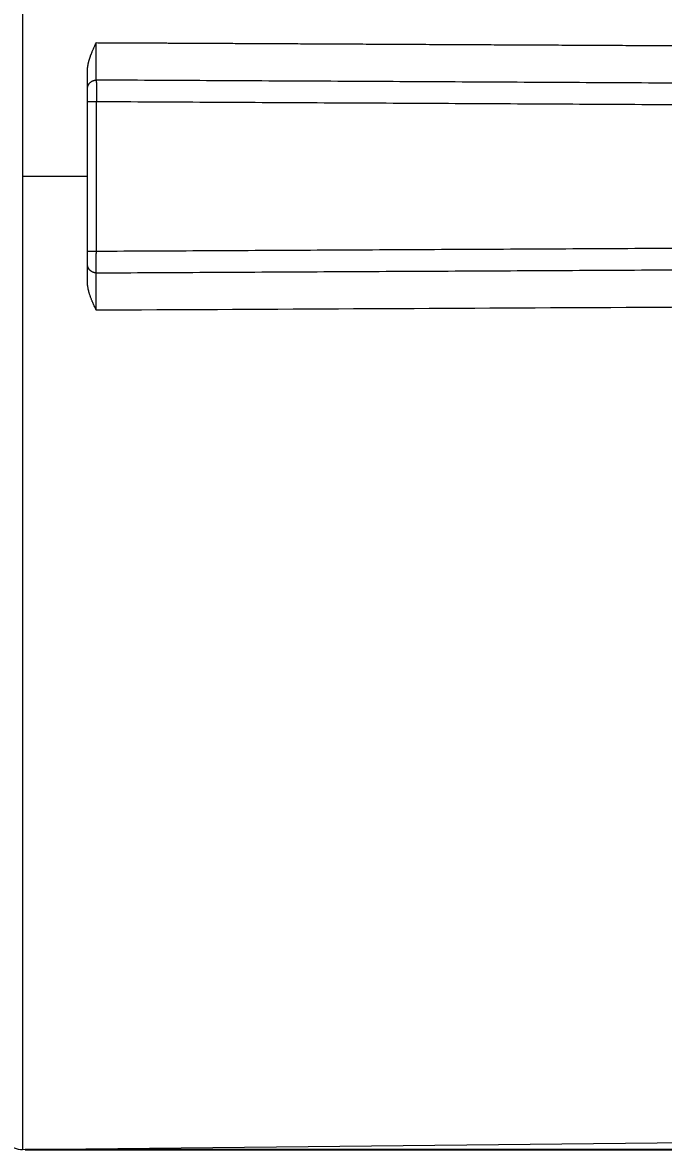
# Model space of a CAD drawing. Header units: millimetres. Extents: x 19741 to 22117, y -10160 to -6800.
# Drawn here: x 20796.86 to 20811.62, y -7568.05 to -7542.1 of the extents above; entities that cross this region are included whole.
import ezdxf

# ---------------------------------------------------------------- set-up
doc = ezdxf.new("R2010")
doc.units = ezdxf.units.MM
doc.styles.add('ARIAL', font='arial.ttf')
doc.dimstyles.get("Standard").update_dxf_attribs({"dimtxt": 15, "dimasz": 15, "dimexe": 0.18, "dimexo": 0.0625, "dimgap": 4, "dimtad": 0, "dimdec": 1, "dimdsep": 46, "dimtxsty": 'ARIAL', "dimcen": 0, "dimclrd": 5, "dimclre": 5, "dimclrt": 5, "dimadec": 0, "dimazin": 0, "dimtfac": 1, "dimtdec": 1, "dimtofl": 0, "dimtmove": 0, "dimatfit": 3, "dimfxl": 1, "dimtolj": 1, "dimtzin": 0, "dimarcsym": 0})

# ---------------------------------------------------------------- blocks, each defined once
blk = doc.blocks.new('*D129')
at = {"color": 5, "lineweight": -2, "transparency": 16777216}
for p, q in [((20846.039, -7523.243), (20846.039, -7508.243)), ((20797.394, -7523.243), (20846.219, -7523.243)), ((20846.039, -7553.051), (20846.039, -7538.243)), ((20796.925, -7568.051), (20846.219, -7568.051))]:
    blk.add_line(p, q, dxfattribs=at)
at = {"color": 5, "transparency": 16777216}
for points in [[(20843.539, -7538.243), (20848.539, -7538.243), (20846.039, -7523.243)], [(20843.539, -7553.051), (20848.539, -7553.051), (20846.039, -7568.051)]]:
    blk.add_solid(points, dxfattribs=at)
at = {"layer": 'Defpoints', "color": 0, "transparency": 16777216}
for p in [(20797.331, -7523.243), (20846.039, -7523.243), (20796.862, -7568.051)]:
    blk.add_point(p, dxfattribs=at)
at = {"color": 5, "transparency": 16777216, "insert": (20846.039, -7484.444), "char_height": 15, "attachment_point": 5, "rotation": 90, "style": 'ARIAL'}
blk.add_mtext('\\A1;44.8', dxfattribs=at)

msp = doc.modelspace()

# ---------------------------------------------------------------- linework, layer by layer
at = {"linetype": 'Continuous', "lineweight": 13}
for p, q in [((20796.862, -7523.238), (20796.862, -7545.644)), ((20798.357, -7545.644), (20796.862, -7545.644)), ((20796.862, -7545.644), (20796.862, -7568.051))]:
    msp.add_line(p, q, dxfattribs=at)
at = {"linetype": 'Continuous', "lineweight": 18}
for p, q in [((20798.357, -7547.364), (20798.357, -7543.925)), ((20796.862, -7568.051), (20820.865, -7567.8))]:
    msp.add_line(p, q, dxfattribs=at)
msp.add_arc((20796.857, -7567.551), 0.5, 180, 270.6, dxfattribs=at)
for points, knots in [([(20798.357, -7543.21), (20798.357, -7543.206), (20798.357, -7543.197), (20798.357, -7543.185), (20798.358, -7543.173), (20798.359, -7543.16), (20798.36, -7543.147), (20798.361, -7543.134), (20798.363, -7543.12), (20798.365, -7543.107), (20798.367, -7543.093), (20798.37, -7543.079), (20798.372, -7543.065), (20798.375, -7543.05), (20798.378, -7543.036), (20798.382, -7543.021), (20798.386, -7543.006), (20798.39, -7542.991), (20798.394, -7542.975), (20798.398, -7542.96), (20798.403, -7542.944), (20798.408, -7542.928), (20798.413, -7542.911), (20798.419, -7542.895), (20798.424, -7542.878), (20798.43, -7542.861), (20798.437, -7542.844), (20798.443, -7542.827), (20798.45, -7542.809), (20798.458, -7542.79), (20798.467, -7542.767), (20798.48, -7542.737), (20798.495, -7542.702), (20798.514, -7542.661), (20798.535, -7542.614), (20798.551, -7542.58), (20798.559, -7542.563)], [0, 0, 0, 0, 0.017707, 0.035729, 0.054074, 0.072748, 0.091758, 0.11111, 0.130809, 0.150862, 0.171274, 0.192049, 0.213193, 0.234709, 0.256603, 0.278878, 0.301537, 0.324586, 0.348026, 0.371862, 0.396097, 0.420732, 0.445773, 0.47122, 0.497077, 0.523346, 0.550029, 0.577129, 0.604648, 0.632588, 0.669145, 0.715567, 0.771861, 0.83803, 0.914076, 1, 1, 1, 1]), ([(20798.357, -7543.625), (20798.357, -7543.625), (20798.357, -7543.601), (20798.357, -7543.522), (20798.357, -7543.398), (20798.357, -7543.279), (20798.357, -7543.21)], [0, 0, 0, 0, 0.25, 0.5, 0.75, 1, 1, 1, 1]), ([(20798.558, -7543.425), (20798.558, -7543.425), (20798.559, -7543.428), (20798.56, -7543.441), (20798.56, -7543.451), (20798.561, -7543.476), (20798.561, -7543.491), (20798.562, -7543.527), (20798.562, -7543.548), (20798.562, -7543.595), (20798.562, -7543.62), (20798.562, -7543.674), (20798.562, -7543.703), (20798.562, -7543.764), (20798.562, -7543.795), (20798.561, -7543.86), (20798.561, -7543.892), (20798.561, -7543.925)], [0, 0, 0, 0, 0.125, 0.125, 0.25, 0.25, 0.375, 0.375, 0.5, 0.5, 0.625, 0.625, 0.75, 0.75, 0.875, 0.875, 1, 1, 1, 1]), ([(20798.357, -7547.664), (20798.357, -7547.664), (20798.357, -7547.662), (20798.357, -7547.654), (20798.357, -7547.642), (20798.357, -7547.625), (20798.357, -7547.604), (20798.357, -7547.575), (20798.357, -7547.537), (20798.357, -7547.49), (20798.357, -7547.432), (20798.357, -7547.388), (20798.357, -7547.364)], [0, 0, 0, 0, 0.096793, 0.19715, 0.297506, 0.397862, 0.498218, 0.598575, 0.698931, 0.799287, 0.899644, 1, 1, 1, 1]), ([(20798.558, -7547.864), (20798.558, -7547.864), (20798.558, -7547.864), (20798.558, -7547.864), (20798.558, -7547.864), (20798.558, -7547.864), (20798.558, -7547.864), (20798.558, -7547.864), (20798.558, -7547.864), (20798.558, -7547.864), (20798.558, -7547.864), (20798.558, -7547.863), (20798.558, -7547.863), (20798.558, -7547.863), (20798.558, -7547.863), (20798.558, -7547.863), (20798.558, -7547.863), (20798.558, -7547.863), (20798.558, -7547.863), (20798.558, -7547.863), (20798.558, -7547.863), (20798.558, -7547.862), (20798.558, -7547.862), (20798.558, -7547.862), (20798.558, -7547.862), (20798.558, -7547.862), (20798.558, -7547.862), (20798.558, -7547.861), (20798.558, -7547.861), (20798.558, -7547.861), (20798.558, -7547.861), (20798.558, -7547.861), (20798.558, -7547.86), (20798.558, -7547.86), (20798.558, -7547.86), (20798.558, -7547.86), (20798.558, -7547.86), (20798.558, -7547.859), (20798.558, -7547.859), (20798.558, -7547.859), (20798.558, -7547.858), (20798.558, -7547.858), (20798.558, -7547.858), (20798.558, -7547.857), (20798.558, -7547.857), (20798.558, -7547.857), (20798.558, -7547.857), (20798.558, -7547.856), (20798.558, -7547.856), (20798.558, -7547.855), (20798.558, -7547.855), (20798.558, -7547.855), (20798.558, -7547.855), (20798.558, -7547.854), (20798.558, -7547.854), (20798.558, -7547.853), (20798.558, -7547.853), (20798.558, -7547.852), (20798.558, -7547.852), (20798.558, -7547.852), (20798.558, -7547.851), (20798.558, -7547.851), (20798.558, -7547.85), (20798.558, -7547.85), (20798.558, -7547.849), (20798.558, -7547.849), (20798.558, -7547.849), (20798.558, -7547.848), (20798.558, -7547.848), (20798.558, -7547.847), (20798.558, -7547.847), (20798.558, -7547.846), (20798.558, -7547.846), (20798.558, -7547.845), (20798.558, -7547.844), (20798.558, -7547.844), (20798.558, -7547.843), (20798.558, -7547.843), (20798.558, -7547.842), (20798.558, -7547.841), (20798.558, -7547.841), (20798.558, -7547.84), (20798.558, -7547.84), (20798.559, -7547.839), (20798.559, -7547.839), (20798.559, -7547.838), (20798.559, -7547.837), (20798.559, -7547.837), (20798.559, -7547.836), (20798.559, -7547.835), (20798.559, -7547.835), (20798.559, -7547.834), (20798.559, -7547.834), (20798.559, -7547.833), (20798.559, -7547.832), (20798.559, -7547.831), (20798.559, -7547.831), (20798.559, -7547.83), (20798.559, -7547.829), (20798.559, -7547.828), (20798.559, -7547.828), (20798.559, -7547.827), (20798.559, -7547.827), (20798.559, -7547.826), (20798.559, -7547.825), (20798.559, -7547.824), (20798.559, -7547.824), (20798.559, -7547.823), (20798.559, -7547.822), (20798.559, -7547.821), (20798.559, -7547.82), (20798.559, -7547.819), (20798.559, -7547.819), (20798.559, -7547.818), (20798.559, -7547.817), (20798.559, -7547.816), (20798.559, -7547.816), (20798.559, -7547.814), (20798.559, -7547.814), (20798.559, -7547.813), (20798.559, -7547.812), (20798.559, -7547.811), (20798.559, -7547.81), (20798.559, -7547.809), (20798.559, -7547.809), (20798.559, -7547.807), (20798.559, -7547.807), (20798.559, -7547.806), (20798.559, -7547.805), (20798.559, -7547.804), (20798.559, -7547.803), (20798.559, -7547.802), (20798.559, -7547.801), (20798.559, -7547.8), (20798.559, -7547.799), (20798.559, -7547.798), (20798.559, -7547.797), (20798.559, -7547.796), (20798.559, -7547.795), (20798.559, -7547.794), (20798.559, -7547.793), (20798.559, -7547.792), (20798.559, -7547.791), (20798.559, -7547.79), (20798.559, -7547.789), (20798.559, -7547.788), (20798.559, -7547.787), (20798.559, -7547.786), (20798.559, -7547.785), (20798.559, -7547.784), (20798.559, -7547.783), (20798.559, -7547.782), (20798.559, -7547.781), (20798.559, -7547.78), (20798.559, -7547.779), (20798.559, -7547.777), (20798.559, -7547.777), (20798.559, -7547.775), (20798.559, -7547.774), (20798.559, -7547.773), (20798.559, -7547.772), (20798.559, -7547.771), (20798.559, -7547.77), (20798.559, -7547.768), (20798.559, -7547.768), (20798.559, -7547.766), (20798.559, -7547.765), (20798.559, -7547.764), (20798.559, -7547.763), (20798.559, -7547.761), (20798.559, -7547.761), (20798.559, -7547.759), (20798.559, -7547.758), (20798.559, -7547.757), (20798.559, -7547.756), (20798.559, -7547.754), (20798.559, -7547.753), (20798.559, -7547.752), (20798.559, -7547.751), (20798.559, -7547.749), (20798.559, -7547.748), (20798.559, -7547.747), (20798.559, -7547.746), (20798.559, -7547.744), (20798.559, -7547.743), (20798.559, -7547.742), (20798.559, -7547.741), (20798.559, -7547.739), (20798.559, -7547.738), (20798.559, -7547.736), (20798.559, -7547.736), (20798.559, -7547.734), (20798.559, -7547.733), (20798.559, -7547.731), (20798.559, -7547.73), (20798.559, -7547.729), (20798.559, -7547.728), (20798.559, -7547.726), (20798.559, -7547.725), (20798.559, -7547.723), (20798.559, -7547.722), (20798.559, -7547.72), (20798.559, -7547.719), (20798.559, -7547.718), (20798.559, -7547.717), (20798.559, -7547.715), (20798.559, -7547.714), (20798.559, -7547.712), (20798.559, -7547.711), (20798.559, -7547.709), (20798.559, -7547.708), (20798.559, -7547.706), (20798.559, -7547.705), (20798.559, -7547.704), (20798.559, -7547.703), (20798.559, -7547.701), (20798.559, -7547.7), (20798.559, -7547.698), (20798.559, -7547.697), (20798.559, -7547.695), (20798.559, -7547.694), (20798.559, -7547.692), (20798.559, -7547.691), (20798.559, -7547.689), (20798.559, -7547.688), (20798.559, -7547.686), (20798.559, -7547.685), (20798.559, -7547.683), (20798.559, -7547.682), (20798.559, -7547.68), (20798.559, -7547.679), (20798.559, -7547.677), (20798.559, -7547.676), (20798.56, -7547.674), (20798.56, -7547.673), (20798.56, -7547.671), (20798.56, -7547.67), (20798.56, -7547.668), (20798.56, -7547.667), (20798.56, -7547.665), (20798.56, -7547.664), (20798.56, -7547.661), (20798.56, -7547.66), (20798.56, -7547.658), (20798.56, -7547.657), (20798.56, -7547.655), (20798.56, -7547.654), (20798.56, -7547.652), (20798.56, -7547.651), (20798.56, -7547.649), (20798.56, -7547.648), (20798.56, -7547.646), (20798.56, -7547.644), (20798.56, -7547.642), (20798.56, -7547.641), (20798.56, -7547.639), (20798.56, -7547.638), (20798.56, -7547.636), (20798.56, -7547.635), (20798.56, -7547.633), (20798.56, -7547.631), (20798.56, -7547.629), (20798.56, -7547.628), (20798.56, -7547.626), (20798.56, -7547.625), (20798.56, -7547.623), (20798.56, -7547.621), (20798.56, -7547.619), (20798.56, -7547.618), (20798.56, -7547.616), (20798.56, -7547.615), (20798.56, -7547.612), (20798.56, -7547.611), (20798.56, -7547.609), (20798.56, -7547.608), (20798.56, -7547.606), (20798.56, -7547.604), (20798.56, -7547.602), (20798.56, -7547.601), (20798.56, -7547.599), (20798.56, -7547.598), (20798.56, -7547.595), (20798.56, -7547.594), (20798.56, -7547.592), (20798.56, -7547.591), (20798.56, -7547.588), (20798.56, -7547.587), (20798.56, -7547.585), (20798.56, -7547.584), (20798.56, -7547.581), (20798.56, -7547.58), (20798.56, -7547.578), (20798.56, -7547.577), (20798.56, -7547.574), (20798.56, -7547.573), (20798.56, -7547.571), (20798.56, -7547.57), (20798.56, -7547.567), (20798.56, -7547.566), (20798.56, -7547.564), (20798.56, -7547.562), (20798.56, -7547.56), (20798.56, -7547.559), (20798.56, -7547.556), (20798.56, -7547.555), (20798.56, -7547.553), (20798.56, -7547.552), (20798.56, -7547.549), (20798.56, -7547.548), (20798.56, -7547.546), (20798.56, -7547.544), (20798.56, -7547.542), (20798.56, -7547.541), (20798.56, -7547.538), (20798.56, -7547.537), (20798.56, -7547.535), (20798.56, -7547.533), (20798.56, -7547.531), (20798.56, -7547.53), (20798.56, -7547.527), (20798.56, -7547.526), (20798.56, -7547.523), (20798.56, -7547.522), (20798.56, -7547.52), (20798.56, -7547.519), (20798.56, -7547.516), (20798.56, -7547.515), (20798.56, -7547.512), (20798.56, -7547.511), (20798.56, -7547.509), (20798.56, -7547.507), (20798.56, -7547.505), (20798.56, -7547.504), (20798.56, -7547.501), (20798.56, -7547.5), (20798.56, -7547.497), (20798.56, -7547.496), (20798.56, -7547.494), (20798.56, -7547.492), (20798.56, -7547.49), (20798.56, -7547.488), (20798.56, -7547.486), (20798.56, -7547.485), (20798.56, -7547.482), (20798.56, -7547.481), (20798.56, -7547.478), (20798.56, -7547.477), (20798.56, -7547.475), (20798.56, -7547.473), (20798.56, -7547.471), (20798.56, -7547.47), (20798.56, -7547.467), (20798.56, -7547.466), (20798.56, -7547.463), (20798.56, -7547.462), (20798.56, -7547.459), (20798.56, -7547.458), (20798.56, -7547.455), (20798.56, -7547.454), (20798.56, -7547.452), (20798.56, -7547.45), (20798.56, -7547.448), (20798.56, -7547.446), (20798.56, -7547.444), (20798.56, -7547.443), (20798.56, -7547.44), (20798.56, -7547.439), (20798.56, -7547.436), (20798.56, -7547.435), (20798.56, -7547.432), (20798.56, -7547.431), (20798.56, -7547.428), (20798.56, -7547.427), (20798.56, -7547.425), (20798.56, -7547.423), (20798.56, -7547.421), (20798.56, -7547.419), (20798.561, -7547.417), (20798.561, -7547.415), (20798.561, -7547.413), (20798.561, -7547.412), (20798.561, -7547.409), (20798.561, -7547.408), (20798.561, -7547.405), (20798.561, -7547.404), (20798.561, -7547.401), (20798.561, -7547.4), (20798.561, -7547.397), (20798.561, -7547.396), (20798.561, -7547.393), (20798.561, -7547.392), (20798.561, -7547.389), (20798.561, -7547.388), (20798.561, -7547.386), (20798.561, -7547.384), (20798.561, -7547.382), (20798.561, -7547.38), (20798.561, -7547.378), (20798.561, -7547.376), (20798.561, -7547.374), (20798.561, -7547.373), (20798.561, -7547.37), (20798.561, -7547.369), (20798.561, -7547.366), (20798.561, -7547.365), (20798.561, -7547.364), (20798.561, -7547.364), (20798.561, -7547.364), (20798.561, -7547.364), (20798.561, -7547.364), (20798.561, -7547.364)], [0, 0, 0, 0, 0.004977, 0.004977, 0.004977, 0.009954, 0.009954, 0.009954, 0.014933, 0.014933, 0.019912, 0.019912, 0.024893, 0.024893, 0.029875, 0.029875, 0.034858, 0.034858, 0.039841, 0.039841, 0.044824, 0.044824, 0.049808, 0.049808, 0.054791, 0.054791, 0.059774, 0.059774, 0.064757, 0.064757, 0.069738, 0.069738, 0.074719, 0.074719, 0.079699, 0.079699, 0.084678, 0.084678, 0.089655, 0.089655, 0.09463, 0.09463, 0.099607, 0.099607, 0.104584, 0.104584, 0.109562, 0.109562, 0.114542, 0.114542, 0.119521, 0.119521, 0.124502, 0.124502, 0.129483, 0.129483, 0.134464, 0.134464, 0.139446, 0.139446, 0.144427, 0.144427, 0.149409, 0.149409, 0.15439, 0.15439, 0.15937, 0.15937, 0.164351, 0.164351, 0.16933, 0.16933, 0.174309, 0.174309, 0.179288, 0.179288, 0.184268, 0.184268, 0.189248, 0.189248, 0.19423, 0.19423, 0.199212, 0.199212, 0.204194, 0.204194, 0.209177, 0.209177, 0.214159, 0.214159, 0.219142, 0.219142, 0.224124, 0.224124, 0.229106, 0.229106, 0.234087, 0.234087, 0.239068, 0.239068, 0.244047, 0.244047, 0.249026, 0.249026, 0.254004, 0.254004, 0.258981, 0.258981, 0.26396, 0.26396, 0.26894, 0.26894, 0.27392, 0.27392, 0.278901, 0.278901, 0.283882, 0.283882, 0.288864, 0.288864, 0.293846, 0.293846, 0.298827, 0.298827, 0.303809, 0.303809, 0.30879, 0.30879, 0.313771, 0.313771, 0.318751, 0.318751, 0.323731, 0.323731, 0.32871, 0.32871, 0.333687, 0.333687, 0.338664, 0.338664, 0.343643, 0.343643, 0.348622, 0.348622, 0.353602, 0.353602, 0.358582, 0.358582, 0.363563, 0.363563, 0.368545, 0.368545, 0.373526, 0.373526, 0.378508, 0.378508, 0.383489, 0.383489, 0.38847, 0.38847, 0.393451, 0.393451, 0.398431, 0.398431, 0.403411, 0.403411, 0.408389, 0.408389, 0.413366, 0.413366, 0.418343, 0.418343, 0.423318, 0.423318, 0.428295, 0.428295, 0.433273, 0.433273, 0.438251, 0.438251, 0.443231, 0.443231, 0.448211, 0.448211, 0.453191, 0.453191, 0.458172, 0.458172, 0.463153, 0.463153, 0.468134, 0.468134, 0.473115, 0.473115, 0.478096, 0.478096, 0.483076, 0.483076, 0.488056, 0.488056, 0.493034, 0.493034, 0.498012, 0.498012, 0.502989, 0.502989, 0.507965, 0.507965, 0.512939, 0.512939, 0.517913, 0.517913, 0.522889, 0.522889, 0.527865, 0.527865, 0.532843, 0.532843, 0.537821, 0.537821, 0.5428, 0.5428, 0.547779, 0.547779, 0.552759, 0.552759, 0.557739, 0.557739, 0.562719, 0.562719, 0.567699, 0.567699, 0.572678, 0.572678, 0.577657, 0.577657, 0.582636, 0.582636, 0.587614, 0.587614, 0.592591, 0.592591, 0.597567, 0.597567, 0.602542, 0.602542, 0.607515, 0.607515, 0.612487, 0.612487, 0.617458, 0.617458, 0.622428, 0.622428, 0.6274, 0.6274, 0.632374, 0.632374, 0.637349, 0.637349, 0.642326, 0.642326, 0.647303, 0.647303, 0.652281, 0.652281, 0.65726, 0.65726, 0.66224, 0.66224, 0.66722, 0.66722, 0.6722, 0.6722, 0.677181, 0.677181, 0.682161, 0.682161, 0.687141, 0.687141, 0.692121, 0.692121, 0.6971, 0.6971, 0.702079, 0.702079, 0.707057, 0.707057, 0.712034, 0.712034, 0.717009, 0.717009, 0.721984, 0.721984, 0.726957, 0.726957, 0.731928, 0.731928, 0.736899, 0.736899, 0.74187, 0.74187, 0.746843, 0.746843, 0.751817, 0.751817, 0.756791, 0.756791, 0.761766, 0.761766, 0.766742, 0.766742, 0.771718, 0.771718, 0.776695, 0.776695, 0.781672, 0.781672, 0.786648, 0.786648, 0.791625, 0.791625, 0.796601, 0.796601, 0.801577, 0.801577, 0.806552, 0.806552, 0.811527, 0.811527, 0.816501, 0.816501, 0.821474, 0.821474, 0.826446, 0.826446, 0.831416, 0.831416, 0.836385, 0.836385, 0.841353, 0.841353, 0.846319, 0.846319, 0.851284, 0.851284, 0.856246, 0.856246, 0.861207, 0.861207, 0.866167, 0.866167, 0.87113, 0.87113, 0.876096, 0.876096, 0.881064, 0.881064, 0.886034, 0.886034, 0.891006, 0.891006, 0.89598, 0.89598, 0.900956, 0.900956, 0.905933, 0.905933, 0.910911, 0.910911, 0.91589, 0.91589, 0.92087, 0.92087, 0.925851, 0.925851, 0.930832, 0.930832, 0.935813, 0.935813, 0.940794, 0.940794, 0.945775, 0.945775, 0.950756, 0.950756, 0.955736, 0.955736, 0.960715, 0.960715, 0.965693, 0.965693, 0.97067, 0.97067, 0.975645, 0.975645, 0.980619, 0.980619, 0.985591, 0.985591, 0.990561, 0.990561, 0.995526, 0.995526, 0.999268, 0.999268, 0.999908, 0.999908, 0.999992, 1, 1, 1, 1]), ([(20798.357, -7548.079), (20798.357, -7548.018), (20798.357, -7547.906), (20798.357, -7547.77), (20798.357, -7547.684), (20798.357, -7547.664), (20798.357, -7547.664)], [0, 0, 0, 0, 0.25, 0.5, 0.75, 1, 1, 1, 1]), ([(20798.559, -7548.726), (20798.551, -7548.708), (20798.535, -7548.675), (20798.514, -7548.627), (20798.495, -7548.586), (20798.48, -7548.551), (20798.467, -7548.522), (20798.456, -7548.495), (20798.446, -7548.468), (20798.435, -7548.44), (20798.425, -7548.412), (20798.415, -7548.384), (20798.407, -7548.358), (20798.399, -7548.331), (20798.392, -7548.306), (20798.385, -7548.28), (20798.379, -7548.256), (20798.374, -7548.232), (20798.369, -7548.208), (20798.365, -7548.185), (20798.362, -7548.163), (20798.36, -7548.141), (20798.358, -7548.12), (20798.357, -7548.1), (20798.357, -7548.086), (20798.357, -7548.079)], [0, 0, 0, 0, 0.086196, 0.162402, 0.228621, 0.284852, 0.331101, 0.367372, 0.413157, 0.457804, 0.501325, 0.543729, 0.585028, 0.625232, 0.664357, 0.702415, 0.739421, 0.775394, 0.81035, 0.844311, 0.877296, 0.909331, 0.940441, 0.970653, 1, 1, 1, 1])]:
    msp.add_open_spline(points, degree=3, knots=knots, dxfattribs=at)
at = {"linetype": 'Continuous', "lineweight": 13}
for points, knots in [([(20798.558, -7543.425), (20798.558, -7543.425), (20798.558, -7543.404), (20798.559, -7543.314), (20798.559, -7543.173), (20798.559, -7542.982), (20798.559, -7542.77), (20798.559, -7542.626), (20798.559, -7542.563)], [0, 0, 0, 0, 0.180792, 0.342792, 0.509556, 0.691038, 0.866926, 1, 1, 1, 1]), ([(20798.559, -7548.726), (20798.559, -7548.668), (20798.559, -7548.536), (20798.559, -7548.341), (20798.559, -7548.15), (20798.559, -7547.993), (20798.558, -7547.888), (20798.558, -7547.864), (20798.558, -7547.864)], [0, 0, 0, 0, 0.123095, 0.281325, 0.447324, 0.626516, 0.810891, 1, 1, 1, 1])]:
    msp.add_open_spline(points, degree=3, knots=knots, dxfattribs=at)
for points, weights, degree, knots in [([(20798.559, -7542.563), (20799.621, -7542.568), (20800.682, -7542.573), (20804.21, -7542.591), (20806.675, -7542.604), (20811.429, -7542.628), (20813.718, -7542.64), (20817.625, -7542.659), (20819.244, -7542.668), (20820.862, -7542.676)], [1, 1.04491792841, 1.09185347711, 1.14089727342, 1.14089727342, 1.14089727342, 1.14089727342, 1.09185347711, 1.04491792841, 1], 3, [0, 0, 0, 0, 0.142809, 0.142809, 0.474447, 0.474447, 0.782292, 0.782292, 1, 1, 1, 1]), ([(20798.561, -7543.925), (20798.477, -7543.925), (20798.417, -7543.925), (20798.357, -7543.925), (20798.357, -7543.925)], [1, 0.922035339039, 1, 0.922035339039, 1], 2, [0, 0, 0, 0.5, 0.5, 1, 1, 1])]:
    msp.add_rational_spline(points, weights, degree=degree, knots=knots, dxfattribs=at)
at = {"linetype": 'Continuous', "lineweight": 18}
for points, weights, knots in [([(20798.357, -7543.625), (20798.357, -7543.542), (20798.416, -7543.483), (20798.475, -7543.425), (20798.558, -7543.425)], [1, 0.923377809787, 1, 0.923377809787, 1], [0, 0, 0, 0.5, 0.5, 1, 1, 1]), ([(20798.357, -7547.364), (20798.357, -7547.364), (20798.417, -7547.364), (20798.477, -7547.364), (20798.561, -7547.364)], [0.999618481106, 0.922226567517, 1, 0.922035339032, 1], [0, 0, 0, 0.499386, 0.499386, 1, 1, 1]), ([(20798.558, -7547.864), (20798.475, -7547.864), (20798.416, -7547.806), (20798.357, -7547.747), (20798.357, -7547.664)], [1, 0.92337780979, 1, 0.92337780979, 1], [0, 0, 0, 0.5, 0.5, 1, 1, 1])]:
    msp.add_rational_spline(points, weights, degree=2, knots=knots, dxfattribs=at)
for points, degree in [([(20818.898, -7543.532), (20798.558, -7543.425)], 1), ([(20798.357, -7543.925), (20798.357, -7543.91), (20798.357, -7543.883), (20798.357, -7543.845), (20798.357, -7543.809), (20798.357, -7543.775), (20798.357, -7543.742), (20798.357, -7543.709), (20798.357, -7543.678), (20798.357, -7543.651), (20798.357, -7543.631), (20798.357, -7543.625), (20798.357, -7543.625)], 3), ([(20798.558, -7547.864), (20818.898, -7547.757)], 1)]:
    msp.add_open_spline(points, degree=degree, dxfattribs=at)
at = {"linetype": 'Continuous', "lineweight": 13}
for points, degree in [([(20818.905, -7544.032), (20798.561, -7543.925)], 1), ([(20798.561, -7547.364), (20798.561, -7543.925)], 1), ([(20798.561, -7547.364), (20818.905, -7547.257)], 1), ([(20820.862, -7548.613), (20813.428, -7548.651), (20805.993, -7548.688), (20798.559, -7548.726)], 3)]:
    msp.add_open_spline(points, degree=degree, dxfattribs=at)

# ---------------------------------------------------------------- dimensions: what is measured, and where the dimension line sits
dim = msp.add_linear_dim(base=(20846.039, -7523.243), p1=(20796.862, -7568.051), p2=(20797.331, -7523.243), angle=90, dimstyle='Standard')
dim.commit()
dim.dimension.update_dxf_attribs({"geometry": '*D129', "text_midpoint": (20846.039, -7484.444)})

doc.saveas('drawing.dxf')
